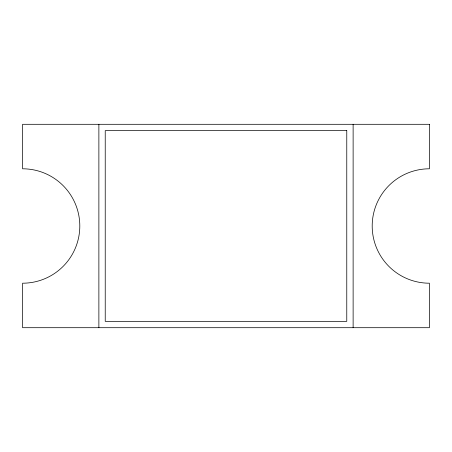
<?xml version="1.0" encoding="UTF-8"?>
<svg xmlns="http://www.w3.org/2000/svg" width="452" height="452" viewBox="0 0 452 452"><rect width="100%" height="100%" fill="white"/><g stroke="black" fill="none" stroke-linecap="round" stroke-linejoin="round"><path stroke-width="0.68" d="M353.125 124.3L353.125 327.7M98.875 124.3L98.875 327.7M429.4 124.3L22.6 124.3L22.6 168.794A57.206 57.206 0 0 1 79.806 226A57.206 57.206 0 0 1 22.6 283.206L22.6 327.7L429.4 327.7L429.4 283.206A57.206 57.206 0 0 1 372.194 226A57.206 57.206 0 0 1 429.4 168.794L429.4 124.3M346.769 130.656L105.231 130.656L105.231 321.344L346.769 321.344L346.769 130.656"/></g></svg>
